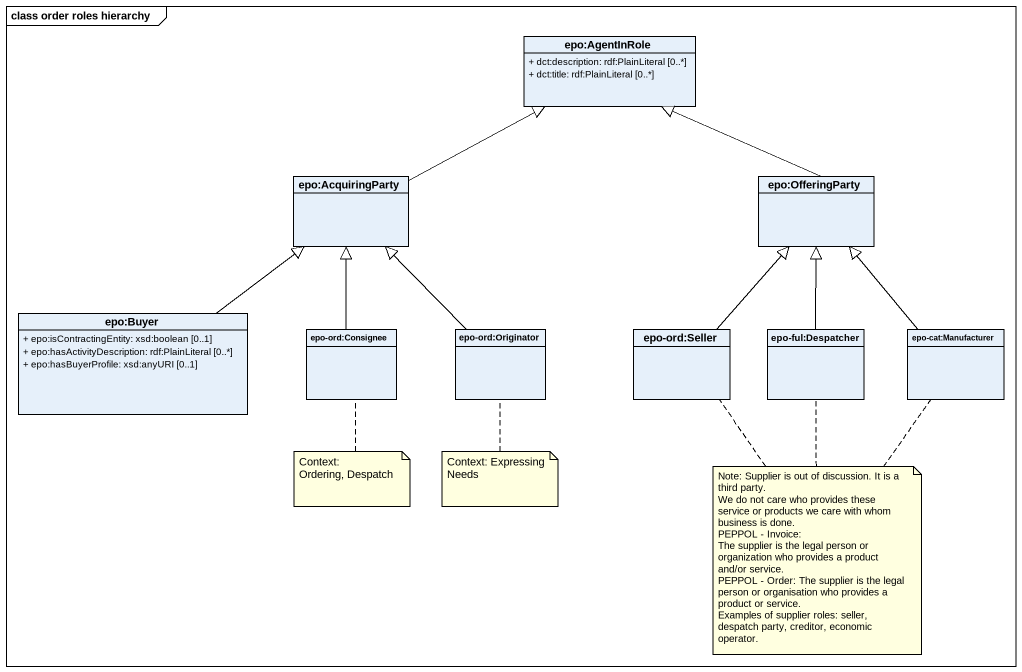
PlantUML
@startuml
mainframe class order roles hierarchy
hide circle
hide empty members
skinparam classAttributeIconSize 0
class "epo:AgentInRole" as epo_AgentInRole {
  + dct:description: rdf:PlainLiteral [0..*]
  + dct:title: rdf:PlainLiteral [0..*]
}
class "epo:AcquiringParty" as epo_AcquiringParty
class "epo:OfferingParty" as epo_OfferingParty
class "epo:Buyer" as epo_Buyer {
  + epo:isContractingEntity: xsd:boolean [0..1]
  + epo:hasActivityDescription: rdf:PlainLiteral [0..*]
  + epo:hasBuyerProfile: xsd:anyURI [0..1]
}
class "epo-ord:Consignee" as epo_ord_Consignee
class "epo-ord:Originator" as epo_ord_Originator
class "epo-ord:Seller" as epo_ord_Seller
class "epo-ful:Despatcher" as epo_ful_Despatcher
class "epo-cat:Manufacturer" as epo_cat_Manufacturer
epo_AcquiringParty -right-|> epo_AgentInRole
epo_OfferingParty -up-|> epo_AgentInRole
epo_Buyer -up-|> epo_AcquiringParty
epo_ord_Consignee -up-|> epo_AcquiringParty
epo_ord_Originator -up-|> epo_AcquiringParty
epo_ord_Seller -up-|> epo_OfferingParty
epo_ful_Despatcher -up-|> epo_OfferingParty
epo_cat_Manufacturer -up-|> epo_OfferingParty
note bottom of epo_ord_Consignee
  Context:
  Ordering, Despatch
end note
note bottom of epo_ord_Originator : Context: Expressing Needs
note as N3
  Note: Supplier is out of discussion. It is a third party.
  We do not care who provides these service or products we care with whom business is done.
  PEPPOL - Invoice:
  The supplier is the legal person or organization who provides a product and/or service.
  PEPPOL - Order: The supplier is the legal person or organisation who provides a product or service.
  Examples of supplier roles: seller, despatch party, creditor, economic operator.
end note
N3 .. epo_ord_Seller
N3 .. epo_ful_Despatcher
N3 .. epo_cat_Manufacturer
@enduml
